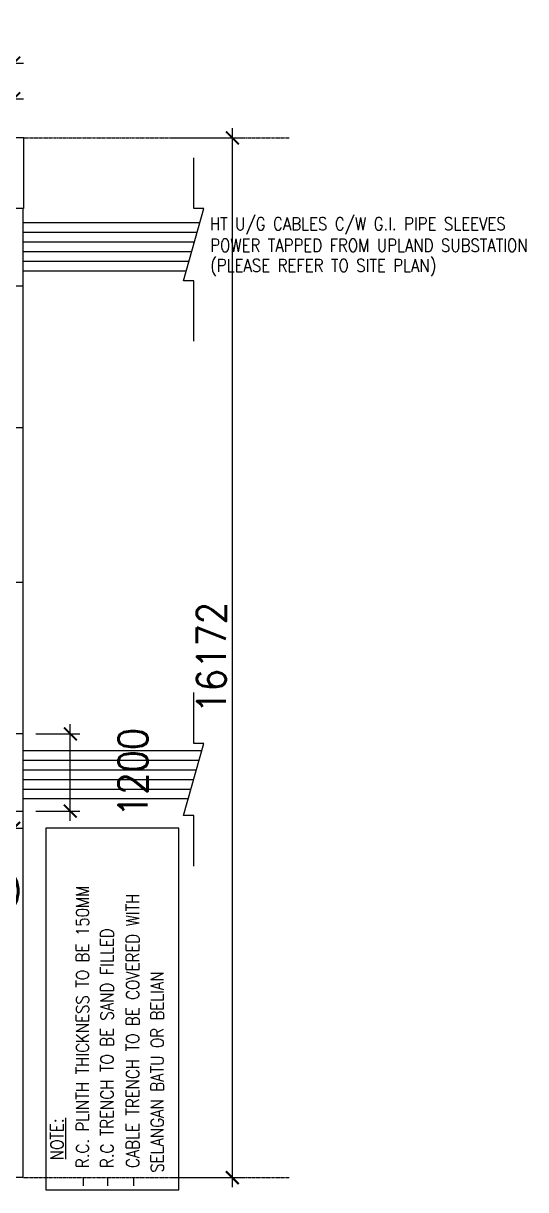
# Model space of a CAD drawing. Header units: millimetres. Extents: x -312260 to 194620, y -310600 to 21683.
# Drawn here: x -54658 to -46839, y -310600 to -292459 of the extents above; entities that cross this region are included whole.
import ezdxf

# ---------------------------------------------------------------- set-up
doc = ezdxf.new("R2010")
doc.units = ezdxf.units.MM
doc.header["$LTSCALE"] = 5
doc.header["$MEASUREMENT"] = 0
doc.header["$PDMODE"] = 3
doc.linetypes.add('HIDDEN', pattern=[0.375, 0.25, -0.125])
for name, color, linetype in [('DIM', 7, 'Continuous'), ('SPEC', 7, 'Continuous'), ('wall', 2, 'Continuous')]:
    doc.layers.add(name, color=color, linetype=linetype)
doc.styles.add('ROMANS', font='romans.shx', dxfattribs={"width": 0.9, "height": 450})
doc.dimstyles.new('STANDARD$0', dxfattribs={"dimscale": 0, "dimtxt": 8, "dimasz": 6, "dimexe": 1, "dimexo": 1, "dimgap": 3, "dimtad": 1, "dimdec": 0, "dimlfac": -1, "dimrnd": 1, "dimzin": 0, "dimdsep": 46, "dimtxsty": 'Standard', "dimcen": 0, "dimclrd": 5, "dimclre": 250, "dimadec": 0, "dimazin": 0, "dimtfac": 1, "dimtdec": 4, "dimtofl": 0, "dimtmove": 0, "dimatfit": 3, "dimfxl": 1, "dimtolj": 1, "dimtzin": 0, "dimarcsym": 0})

# ---------------------------------------------------------------- blocks, each defined once
blk = doc.blocks.new('_ARCHTICK')
at = {"color": 0, "linetype": 'ByBlock', "const_width": 0.15}
blk.add_lwpolyline([(-0.5, -0.5), (0.5, 0.5)], dxfattribs=at)
blk = doc.blocks.new('*D181')
at = {"layer": 'DEFPOINTS', "color": 0, "linetype": 'Continuous'}
for p in [(-54808, -293079), (-64152, -293370), (-54808, -293370)]:
    blk.add_point(p, dxfattribs=at)
at = {"layer": 'DIM', "color": 7, "linetype": 'Continuous', "lineweight": -2}
for p, q in [((-64152, -293220), (-64152, -292929)), ((-54808, -293220), (-54808, -292929)), ((-64302, -293079), (-54658, -293079))]:
    blk.add_line(p, q, dxfattribs=at)
at = {"layer": 'DIM', "color": 7, "linetype": 'Continuous', "lineweight": -2, "xscale": 200, "yscale": 200, "zscale": 200, "rotation": 180}
blk.add_blockref('_ARCHTICK', (-64152, -293079), dxfattribs=at)
at = {"layer": 'DIM', "color": 7, "linetype": 'Continuous', "lineweight": -2, "xscale": 200, "yscale": 200, "zscale": 200}
blk.add_blockref('_ARCHTICK', (-54808, -293079), dxfattribs=at)
at = {"layer": 'DIM', "color": 7, "linetype": 'Continuous', "insert": (-59480, -292754), "char_height": 450, "attachment_point": 5, "style": 'ROMANS'}
blk.add_mtext('\\A1;9344', dxfattribs=at)
blk = doc.blocks.new('*D182')
at = {"layer": 'DEFPOINTS', "color": 0, "linetype": 'Continuous'}
for p in [(-54808, -293633), (-57308, -293923), (-54808, -293923)]:
    blk.add_point(p, dxfattribs=at)
at = {"layer": 'DIM', "color": 7, "linetype": 'Continuous', "lineweight": -2}
for p, q in [((-57308, -293773), (-57308, -293483)), ((-54808, -293773), (-54808, -293483)), ((-57458, -293633), (-54658, -293633))]:
    blk.add_line(p, q, dxfattribs=at)
at = {"layer": 'DIM', "color": 7, "linetype": 'Continuous', "lineweight": -2, "xscale": 200, "yscale": 200, "zscale": 200, "rotation": 180}
blk.add_blockref('_ARCHTICK', (-57308, -293633), dxfattribs=at)
at = {"layer": 'DIM', "color": 7, "linetype": 'Continuous', "lineweight": -2, "xscale": 200, "yscale": 200, "zscale": 200}
blk.add_blockref('_ARCHTICK', (-54808, -293633), dxfattribs=at)
at = {"layer": 'DIM', "color": 7, "linetype": 'Continuous', "insert": (-56058, -293308), "char_height": 450, "attachment_point": 5, "style": 'ROMANS'}
blk.add_mtext('\\A1;2500', dxfattribs=at)
blk = doc.blocks.new('*D198')
at = {"layer": 'DEFPOINTS', "color": 0, "linetype": 'Continuous'}
for p in [(-54614, -303511), (-53927, -303511), (-54614, -304711)]:
    blk.add_point(p, dxfattribs=at)
at = {"layer": 'DIM', "color": 7, "linetype": 'Continuous', "lineweight": -2}
for p, q in [((-53927, -304861), (-53927, -303361)), ((-54464, -303511), (-53777, -303511)), ((-54464, -304711), (-53777, -304711))]:
    blk.add_line(p, q, dxfattribs=at)
at = {"layer": 'DIM', "color": 7, "linetype": 'Continuous', "lineweight": -2, "xscale": 200, "yscale": 200, "zscale": 200}
for p, rotation in [((-53927, -303511), 90), ((-53927, -304711), 270)]:
    blk.add_blockref('_ARCHTICK', p, dxfattribs=dict(at, rotation=rotation))
at = {"layer": 'DIM', "color": 7, "linetype": 'Continuous', "insert": (-52952, -304111), "char_height": 450, "attachment_point": 5, "rotation": 90, "style": 'ROMANS'}
blk.add_mtext('\\A1;1200', dxfattribs=at)
blk = doc.blocks.new('*D199')
at = {"layer": 'DEFPOINTS', "color": 0, "linetype": 'Continuous'}
for p in [(-55608, -304513), (-54808, -304513), (-54808, -304979)]:
    blk.add_point(p, dxfattribs=at)
at = {"layer": 'DIM', "color": 7, "linetype": 'Continuous', "lineweight": -2}
for p, q in [((-55608, -304663), (-55608, -305129)), ((-54808, -304663), (-54808, -305129)), ((-55758, -304979), (-54658, -304979))]:
    blk.add_line(p, q, dxfattribs=at)
at = {"layer": 'DIM', "color": 7, "linetype": 'Continuous', "lineweight": -2, "xscale": 200, "yscale": 200, "zscale": 200, "rotation": 180}
blk.add_blockref('_ARCHTICK', (-55608, -304979), dxfattribs=at)
at = {"layer": 'DIM', "color": 7, "linetype": 'Continuous', "lineweight": -2, "xscale": 200, "yscale": 200, "zscale": 200}
blk.add_blockref('_ARCHTICK', (-54808, -304979), dxfattribs=at)
at = {"layer": 'DIM', "color": 7, "linetype": 'Continuous', "insert": (-55208, -305954), "char_height": 450, "attachment_point": 5, "style": 'ROMANS'}
blk.add_mtext('\\A1;800', dxfattribs=at)
blk = doc.blocks.new('*D200')
at = {"layer": 'DEFPOINTS', "color": 0, "linetype": 'Continuous'}
for p in [(-52512, -294241), (-52512, -310413), (-51405, -310413)]:
    blk.add_point(p, dxfattribs=at)
at = {"layer": 'DIM', "color": 7, "linetype": 'Continuous', "lineweight": -2}
for p, q in [((-52362, -294241), (-51255, -294241)), ((-51405, -294091), (-51405, -310563)), ((-52362, -310413), (-51255, -310413))]:
    blk.add_line(p, q, dxfattribs=at)
at = {"layer": 'DIM', "color": 7, "linetype": 'Continuous', "lineweight": -2, "xscale": 200, "yscale": 200, "zscale": 200}
for p, rotation in [((-51405, -294241), 90), ((-51405, -310413), 270)]:
    blk.add_blockref('_ARCHTICK', p, dxfattribs=dict(at, rotation=rotation))
at = {"layer": 'DIM', "color": 7, "linetype": 'Continuous', "insert": (-51730, -302327), "char_height": 450, "attachment_point": 5, "rotation": 90, "style": 'ROMANS'}
blk.add_mtext('\\A1;16172', dxfattribs=at)

msp = doc.modelspace()

# ---------------------------------------------------------------- linework, layer by layer
at = {"color": 5}
for p, q in [((-54658.4, -295340.6), (-54808.4, -295340.6)), ((-54658.4, -296540.6), (-54658.4, -295340.6)), ((-54808.4, -296540.6), (-54655.9, -296540.6)), ((-54658.4, -298751.6), (-54808.4, -298751.6)), ((-54658.4, -301151.6), (-54658.4, -298751.6)), ((-54808.4, -301151.6), (-54658.4, -301151.6)), ((-54658.4, -303511), (-54808.4, -303511)), ((-54658.4, -304711), (-54658.4, -303511)), ((-54808.4, -304711), (-54658.4, -304711))]:
    msp.add_line(p, q, dxfattribs=at)
for p, q in [((-54658.4, -295557.9), (-51908, -295557.9)), ((-54658.4, -295707.9), (-51950.9, -295707.9)), ((-54658.4, -295857.9), (-51993.8, -295857.9)), ((-54658.4, -296007.9), (-52036.8, -296007.9)), ((-54658.4, -296157.9), (-52079.7, -296157.9)), ((-54658.4, -296307.9), (-52122.6, -296307.9)), ((-54658.4, -303768.2), (-51877.6, -303768.2)), ((-54658.4, -303918.2), (-51920.6, -303918.2)), ((-54658.4, -304068.2), (-51963.5, -304068.2)), ((-54658.4, -304218.2), (-52006.4, -304218.2)), ((-54658.4, -304368.2), (-52049.3, -304368.2)), ((-54658.4, -304518.2), (-52092.2, -304518.2))]:
    msp.add_line(p, q)
for points in [[(-52006.5, -297402.1), (-52006.5, -296463.2), (-52167, -296463.2), (-51846.1, -295341.2), (-52006.5, -295341.2), (-52006.5, -294551.2)], [(-52006.5, -305568.7), (-52006.5, -304779.7), (-52167, -304779.7), (-51846.1, -303657.8), (-52006.5, -303657.8), (-52006.5, -302867.8)]]:
    msp.add_lwpolyline(points)
at = {"layer": 'DIM', "color": 8, "linetype": 'HIDDEN'}
for p, q in [((-54658.4, -294240.6), (-50519, -294240.6)), ((-54658.4, -310412.6), (-50519, -310412.6))]:
    msp.add_line(p, q, dxfattribs=at)
at = {"layer": 'DIM', "color": 2, "linetype": 'Continuous'}
msp.add_line((-53994.8, -310123.5), (-53994.8, -309481.8), dxfattribs=at)
at = {"layer": 'DIM', "color": 1, "linetype": 'Continuous'}
msp.add_lwpolyline([(-52237.2, -310600.2), (-52237.2, -304976.4), (-54305.7, -304976.4), (-54305.7, -310600.2)], close=True, dxfattribs=at)
at = {"layer": 'wall', "color": 2}
for p, q in [((-54650.6, -294240.6), (-64302.4, -294240.6)), ((-54650.6, -295340.6), (-54650.6, -294240.6)), ((-54658.4, -298751.6), (-54658.4, -296540.6)), ((-54658.4, -303511), (-54658.4, -301151.6)), ((-54658.4, -310412.6), (-54658.4, -304711)), ((-54658.4, -310412.6), (-64302.4, -310412.6))]:
    msp.add_line(p, q, dxfattribs=at)

# ---------------------------------------------------------------- texts
at = {"layer": 'SPEC', "color": 7, "style": 'ROMANS', "width": 0.85}
for s, p in [('HT U/G CABLES C/W G.I. PIPE SLEEVES ', (-51755.2, -295676.9)), ('POWER TAPPED FROM UPLAND SUBSTATION', (-51749.1, -296011.5)), ('(PLEASE REFER TO SITE PLAN)', (-51749.1, -296325))]:
    msp.add_text(s, height=200, dxfattribs=at).set_placement(p)
for s, p in [('- R.C. PLINTH THICKNESS TO BE 150MM', (-53637.4, -310568.5)), ('- CABLE TRENCH TO BE COVERED WITH', (-52854.9, -310568.5)), ('- R.C TRENCH TO BE SAND FILLED', (-53254.6, -310568.5)), ('  SELANGAN BATU OR BELIAN', (-52474.2, -310568.5))]:
    msp.add_text(s, height=200, rotation=90, dxfattribs=at).set_placement(p)
at = {"layer": 'SPEC', "color": 2, "style": 'ROMANS', "width": 0.85}
msp.add_text('NOTE:', height=200, rotation=90, dxfattribs=at).set_placement((-54033.7, -310140.6))

# ---------------------------------------------------------------- dimensions: what is measured, and where the dimension line sits
at = {"layer": 'DIM', "linetype": 'Continuous'}
for base, p1, p2, angle, picture, middle in [((-54808.4, -293079), (-64152.4, -293369.6), (-54808.4, -293369.6), 180, '*D181', (-59480.4, -292754)), ((-54808.4, -293632.7), (-57308.4, -293923.3), (-54808.4, -293923.3), 180, '*D182', (-56058.4, -293307.7)), ((-51404.7, -310412.6), (-52512.1, -294240.6), (-52512.1, -310412.6), 90, '*D200', (-51729.7, -302326.6)), ((-53927.5, -303511), (-54614, -304711), (-54614, -303511), 90, '*D198', (-52952.5, -304111)), ((-54808.4, -304979.2), (-55608.4, -304512.6), (-54808.4, -304512.6), 180, '*D199', (-55208.4, -305954.2))]:
    dim = msp.add_linear_dim(base=base, p1=p1, p2=p2, angle=angle, dimstyle='STANDARD$0', override={"dimscale": 100, "dimtxt": 2, "dimasz": 2, "dimexe": 1.5, "dimexo": 1.5, "dimgap": 1, "dimtxsty": 'ROMANS', "dimblk": 'ARCHTICK', "dimdle": 1.5, "dimclrd": 7, "dimclre": 7, "dimclrt": 7, "dimtdec": 0, "dimtmove": 2}, dxfattribs=at)
    dim.commit()
    dim.dimension.update_dxf_attribs({"geometry": picture, "text_midpoint": middle})

doc.saveas('drawing.dxf')
